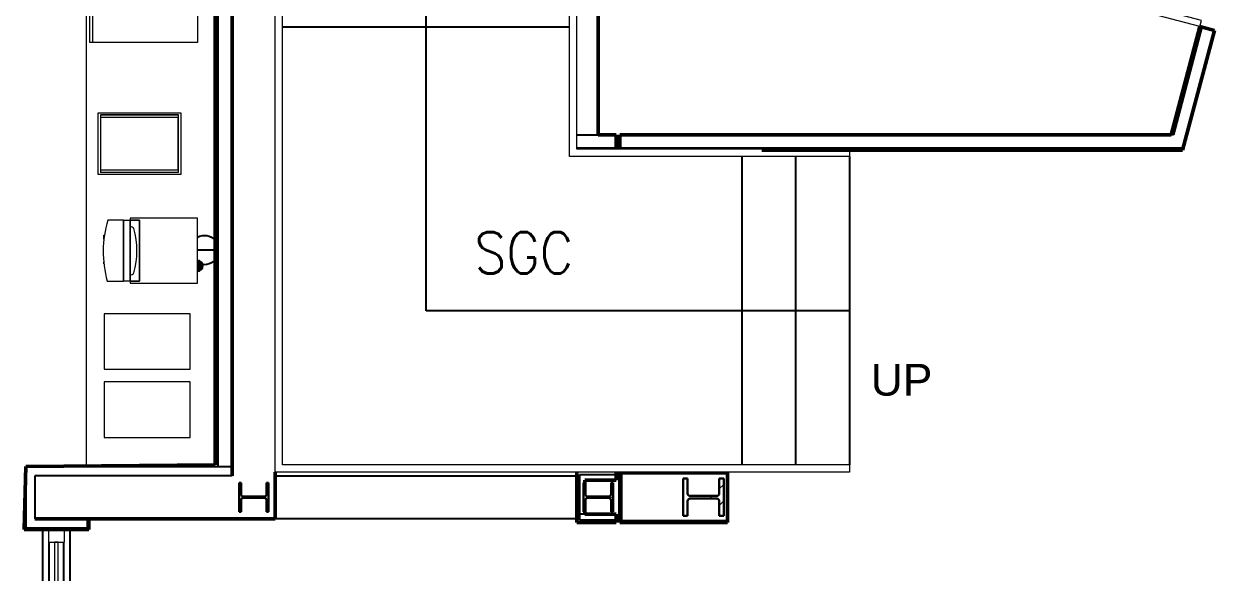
# Model space of a CAD drawing. Header units: inches. Extents: x -460 to 10305, y -938 to 5356.
# Drawn here: x 1579.3 to 1916.1, y 206.2 to 359.1 of the extents above; entities that cross this region are included whole.
import ezdxf
from ezdxf.enums import TextEntityAlignment as Align

# ---------------------------------------------------------------- set-up
doc = ezdxf.new("R2010")
doc.units = ezdxf.units.IN
doc.header["$MEASUREMENT"] = 0
doc.set_wipeout_variables(frame=1)
for name, color, linetype, lineweight in [('01-0263-G-DWG-BFP-ARCH$0$SP-CASE', 11, 'Continuous', 13), ('01-0263-G-DWG-BFP-ARCH$0$SP-COLUMNS', 40, 'Continuous', 13), ('01-0263-G-DWG-BFP-ARCH$0$SP-GUARDRAIL', 160, 'Continuous', 9), ('01-0263-G-DWG-BFP-ARCH$0$SP-WALL-HALF', 42, 'Continuous', 13)]:
    doc.layers.add(name, color=color, linetype=linetype, lineweight=lineweight)
for name, color, linetype in [('01-0263-G-DWG-BFP-ARCH$0$SP-DOOR', 5, 'Continuous'), ('01-0263-G-DWG-BFP-ARCH$0$SP-FIXT', 35, 'Continuous'), ('01-0263-G-DWG-BFP-ARCH$0$SP-RMNO', 7, 'Continuous'), ('01-0263-G-DWG-BFP-ARCH$0$SP-ROOM', 7, 'Continuous'), ('01-0263-G-DWG-BFP-ARCH$0$SP-STAIRS', 1, 'Continuous'), ('01-0263-G-DWG-BFP-ARCH$0$SP-TEXT', 72, 'Continuous'), ('01-0263-G-DWG-BFP-ARCH$0$SP-WALL', 7, 'Continuous'), ('01-0263-G-DWG-BFP-ARCH$0$SP-WINDOW', 6, 'Continuous')]:
    doc.layers.add(name, color=color, linetype=linetype)
doc.layers.get('01-0263-G-DWG-BFP-ARCH$0$SP-ROOM').off()
doc.styles.add('01-0263-G-DWG-BFP-ARCH$0$ROMANS', font='ROMANS.shx', dxfattribs={"width": 0.9})
doc.styles.add('01-0263-G-DWG-BFP-ARCH$0$STANDARD', font='TXT.shx', dxfattribs={"height": 12})

# ---------------------------------------------------------------- blocks, each defined once
blk = doc.blocks.new('01-0263-G-DWG-BFP-ARCH$0$W-Wide Flange-Column - W10X112-V11-GROUND FLOOR - PROPOSED')
at = {"layer": '01-0263-G-DWG-BFP-ARCH$0$SP-COLUMNS', "lineweight": 9}
h = blk.add_hatch(dxfattribs=at)
h.set_pattern_fill('FP_18', color=256, style=0, pattern_type=2)
h.set_pattern_definition([(315, (495.028, 1059.713), (9.50352, 9.50352), []), (315, (509.428, 1059.713), (9.50352, 9.50352), [])])
h.paths.add_polyline_path([(-5.21, 4.43), (-1.07, 4.43), (-0.58, 4.23), (-0.38, 3.74), (-0.38, -3.74), (-0.58, -4.23), (-1.07, -4.43), (-5.21, -4.43), (-5.21, -5.68), (5.21, -5.68), (5.21, -4.43), (1.07, -4.43), (0.58, -4.23), (0.38, -3.74), (0.38, 3.74), (0.58, 4.23), (1.07, 4.43), (5.21, 4.43), (5.21, 5.68), (-5.21, 5.68)], flags=0)
at = {"layer": '01-0263-G-DWG-BFP-ARCH$0$SP-COLUMNS', "lineweight": 30}
for p, q in [((5.21, 5.68), (-5.21, 5.68)), ((-5.21, 5.68), (-5.21, 4.43)), ((-5.21, 4.43), (-1.07, 4.43)), ((-0.38, 3.74), (-0.38, -3.74)), ((0.38, -3.74), (0.38, 3.74)), ((1.07, 4.43), (5.21, 4.43)), ((5.21, 4.43), (5.21, 5.68)), ((-1.07, -4.43), (-5.21, -4.43)), ((-5.21, -4.43), (-5.21, -5.68)), ((-5.21, -5.68), (5.21, -5.68)), ((5.21, -4.43), (1.07, -4.43)), ((5.21, -5.68), (5.21, -4.43))]:
    blk.add_line(p, q, dxfattribs=at)
for centre, start, end in [((-1.07, 3.74), 0, 90), ((1.07, 3.74), 90, 180), ((-1.07, -3.74), 270, 0), ((1.07, -3.74), 180, 270)]:
    blk.add_arc(centre, 0.688, start, end, dxfattribs=at)
blk = doc.blocks.new('01-0263-G-DWG-BFP-ARCH$0$W-Wide Flange-Column - W8X40-V69-GROUND FLOOR - PROPOSED')
at = {"layer": '01-0263-G-DWG-BFP-ARCH$0$SP-COLUMNS', "lineweight": 9}
h = blk.add_hatch(dxfattribs=at)
h.set_pattern_fill('FP_81', color=256, style=0, pattern_type=2)
h.set_pattern_definition([(315, (495.028, 1030.4), (9.50352, 9.50352), []), (315, (509.428, 1030.4), (9.50352, 9.50352), [])])
h.paths.add_polyline_path([(-4.04, -4.13), (4.03, -4.13), (4.03, -3.57), (0.87, -3.57), (0.38, -3.36), (0.18, -2.88), (0.18, 2.87), (0.38, 3.36), (0.87, 3.56), (4.03, 3.56), (4.03, 4.12), (-4.04, 4.12), (-4.04, 3.56), (-0.87, 3.56), (-0.38, 3.36), (-0.18, 2.87), (-0.18, -2.88), (-0.38, -3.36), (-0.87, -3.57), (-4.04, -3.57)], flags=0)
at = {"layer": '01-0263-G-DWG-BFP-ARCH$0$SP-COLUMNS', "lineweight": 30}
for p, q in [((4.03, 4.12), (-4.04, 4.12)), ((-4.04, 4.12), (-4.04, 3.56)), ((-4.04, 3.56), (-0.87, 3.56)), ((0.87, 3.56), (4.03, 3.56)), ((4.03, 3.56), (4.03, 4.12)), ((-0.18, 2.87), (-0.18, -2.88)), ((0.18, -2.88), (0.18, 2.87)), ((-0.87, -3.57), (-4.04, -3.57)), ((-4.04, -3.57), (-4.04, -4.13)), ((-4.04, -4.13), (4.03, -4.13)), ((4.03, -3.57), (0.87, -3.57)), ((4.03, -4.13), (4.03, -3.57))]:
    blk.add_line(p, q, dxfattribs=at)
for centre, start, end in [((-0.87, 2.87), 0, 90), ((0.87, 2.87), 90, 180), ((-0.87, -2.88), 270, 0), ((0.87, -2.88), 180, 270)]:
    blk.add_arc(centre, 0.69, start, end, dxfattribs=at)
blk = doc.blocks.new('01-0263-G-DWG-BFP-ARCH$0$W-1 DOOR - 3_0_ x 6_8_-309450-GROUND FLOOR - PROPOSED')
at = {"layer": '01-0263-G-DWG-BFP-ARCH$0$SP-DOOR', "lineweight": 20}
for p, q in [((16.25, -2.12), (16.25, -38.15)), ((18, -2.12), (16.25, -2.12)), ((18, -2.12), (18, -38.15)), ((18, -38.15), (16.25, -38.15))]:
    blk.add_line(p, q, dxfattribs=at)
at = {"layer": '01-0263-G-DWG-BFP-ARCH$0$SP-DOOR', "lineweight": 9}
blk.add_arc((18, -2.12), 36.07, 180, 267.2188, dxfattribs=at)
blk = doc.blocks.new('01-0263-G-DWG-BFP-ARCH$0$W-Wide Flange-Column - W8X40-V77-GROUND FLOOR - PROPOSED')
at = {"layer": '01-0263-G-DWG-BFP-ARCH$0$SP-COLUMNS', "lineweight": 9}
h = blk.add_hatch(dxfattribs=at)
h.set_pattern_fill('FP_93', color=256, style=0, pattern_type=2)
h.set_pattern_definition([(315, (495.028, 934.4), (9.50352, 9.50352), []), (315, (509.428, 934.4), (9.50352, 9.50352), [])])
h.paths.add_polyline_path([(-4.04, 3.56), (-0.87, 3.56), (-0.38, 3.36), (-0.18, 2.87), (-0.18, -2.88), (-0.38, -3.36), (-0.87, -3.57), (-4.04, -3.57), (-4.04, -4.13), (4.03, -4.13), (4.03, -3.57), (0.87, -3.57), (0.38, -3.36), (0.18, -2.88), (0.18, 2.87), (0.38, 3.36), (0.87, 3.56), (4.03, 3.56), (4.03, 4.12), (-4.04, 4.12)], flags=0)
at = {"layer": '01-0263-G-DWG-BFP-ARCH$0$SP-COLUMNS', "lineweight": 30}
for p, q in [((4.03, 4.12), (-4.04, 4.12)), ((-4.04, 4.12), (-4.04, 3.56)), ((-4.04, 3.56), (-0.87, 3.56)), ((0.87, 3.56), (4.03, 3.56)), ((4.03, 3.56), (4.03, 4.12)), ((-0.18, 2.87), (-0.18, -2.88)), ((0.18, -2.88), (0.18, 2.87)), ((-0.87, -3.57), (-4.04, -3.57)), ((-4.04, -3.57), (-4.04, -4.13)), ((-4.04, -4.13), (4.03, -4.13)), ((4.03, -3.57), (0.87, -3.57)), ((4.03, -4.13), (4.03, -3.57))]:
    blk.add_line(p, q, dxfattribs=at)
for centre, start, end in [((-0.87, 2.87), 0, 90), ((0.87, 2.87), 90, 180), ((-0.87, -2.88), 270, 0), ((0.87, -2.88), 180, 270)]:
    blk.add_arc(centre, 0.69, start, end, dxfattribs=at)
blk = doc.blocks.new('01-0263-G-DWG-BFP-ARCH$0$System Panel - FLOAT GLASS -  CLEAR-4512883-GROUND FLOOR - PROPOSED')
at = {"layer": '01-0263-G-DWG-BFP-ARCH$0$SP-WINDOW', "lineweight": 13}
for p, q in [((23.43, 0.5), (-23.43, 0.5)), ((-23.43, 0.5), (-23.43, -0.5)), ((23.43, -0.5), (23.43, 0.5)), ((-23.43, -0.5), (23.43, -0.5))]:
    blk.add_line(p, q, dxfattribs=at)
blk = doc.blocks.new('01-0263-G-DWG-BFP-ARCH$0$FMGRM1')
at = {"style": '01-0263-G-DWG-BFP-ARCH$0$ROMANS', "width": 0.9}
for tag, p in [('RMAREA', (0, -0.2836)), ('DATA1', (0, -0.443)), ('DATA2', (0, -0.6024)), ('DATA3', (0, -0.7618)), ('DATA4', (0, -0.9213)), ('DATA5', (0, -1.0807))]:
    blk.add_attdef(tag, text='', height=0.1172, dxfattribs=at).set_placement(p, align=Align.CENTER)
at = {"linetype": 'Continuous'}
blk.add_wipeout([(-0.375, -0.125), (0.375, -0.125), (0.375, 0.125), (-0.375, 0.125)], dxfattribs=at)
at = {"layer": '01-0263-G-DWG-BFP-ARCH$0$SP-RMNO', "style": '01-0263-G-DWG-BFP-ARCH$0$ROMANS', "width": 0.9}
blk.add_attdef('RMNUMB', text='', height=0.16, dxfattribs=at).set_placement((0, 0), align=Align.MIDDLE)
blk = doc.blocks.new('01-0263-G-DWG-BFP-ARCH', base_point=(1295.16, 1352.86))
at = {"layer": '01-0263-G-DWG-BFP-ARCH$0$SP-CASE'}
for p, q in [((2891.45, 1996.62), (2891.45, 1585.62)), ((2892.45, 1703.63), (2892.45, 1748.01)), ((2893.32, 1703.63), (2893.32, 1748.01)), ((2922.45, 1714.82), (2922.45, 1703.63)), ((2893.32, 1703.63), (2892.45, 1703.63)), ((2922.45, 1703.63), (2893.32, 1703.63)), ((2894.8, 1684.05), (2917.8, 1684.05)), ((2894.8, 1666.8), (2894.8, 1684.05)), ((2917.18, 1683.42), (2895.43, 1683.42)), ((2895.43, 1683.42), (2895.43, 1667.42)), ((2917.18, 1683.34), (2895.43, 1683.34)), ((2895.55, 1682.84), (2917.05, 1682.84)), ((2895.55, 1668), (2895.55, 1682.84)), ((2917.05, 1668), (2917.05, 1682.84)), ((2917.18, 1667.42), (2917.18, 1683.42)), ((2917.8, 1684.05), (2917.8, 1666.8)), ((2895.43, 1667.5), (2917.18, 1667.5)), ((2917.05, 1668), (2895.55, 1668)), ((2917.8, 1666.8), (2894.8, 1666.8)), ((2917.18, 1667.42), (2895.43, 1667.42)), ((2901.81, 1654.08), (2897.46, 1654.08)), ((2901.81, 1654.08), (2903.7, 1654.08)), ((2901.81, 1654.08), (2901.81, 1637.09)), ((2901.81, 1637.11), (2901.81, 1654.08)), ((2922.45, 1654.62), (2903.7, 1654.62)), ((2903.7, 1654.62), (2903.7, 1654.08)), ((2903.7, 1654.08), (2906.26, 1654.08)), ((2906.26, 1654.08), (2903.7, 1654.08)), ((2903.7, 1654.08), (2903.7, 1652.31)), ((2903.7, 1637.09), (2903.7, 1654.08)), ((2906.26, 1654.08), (2906.26, 1637.09)), ((2906.26, 1637.09), (2906.26, 1654.08)), ((2922.45, 1636.56), (2922.45, 1654.62)), ((2903.7, 1652.31), (2903.7, 1638.84)), ((2896.36, 1648.75), (2896.36, 1649.87)), ((2896.36, 1649.87), (2896.56, 1649.87)), ((2896.42, 1648.75), (2896.36, 1648.75)), ((2896.36, 1641.89), (2896.36, 1642.51)), ((2896.43, 1641.89), (2896.36, 1641.89)), ((2903.7, 1638.84), (2903.7, 1637.09)), ((2897.33, 1637.11), (2901.81, 1637.11)), ((2903.7, 1637.09), (2901.81, 1637.09)), ((2906.26, 1637.09), (2903.7, 1637.09)), ((2903.7, 1637.09), (2903.7, 1636.56)), ((2903.7, 1637.09), (2906.26, 1637.09)), ((2903.7, 1636.56), (2922.45, 1636.56)), ((2896.45, 1628.02), (2896.45, 1612.52)), ((2920.45, 1628.02), (2896.45, 1628.02)), ((2920.45, 1612.52), (2920.45, 1628.02)), ((2896.45, 1612.52), (2920.45, 1612.52)), ((2896.45, 1609.02), (2896.45, 1593.52)), ((2920.45, 1609.02), (2896.45, 1609.02)), ((2920.45, 1593.52), (2920.45, 1609.02)), ((2896.45, 1593.52), (2920.45, 1593.52))]:
    blk.add_line(p, q, dxfattribs=at)
for centre, radius, start, end in [((2926.6, 1645.36), 30.42, 163.3512, 195.7452), ((2903.7, 1651.1), 1.21, 34, 90), ((2903.7, 1651.1), 1.21, 34, 90), ((2883.47, 1645.57), 22.11, 343.7079, 16.2921), ((2883.47, 1645.57), 22.11, 343.7079, 16.2921), ((2903.7, 1640.04), 1.21, 270, 326), ((2903.7, 1640.04), 1.21, 270, 326)]:
    blk.add_arc(centre, radius, start, end, dxfattribs=at)
at = {"layer": '01-0263-G-DWG-BFP-ARCH$0$SP-FIXT'}
blk.add_line((2927.45, 1645.75), (2922.45, 1645.75), dxfattribs=at)
for centre, radius, start, end in [((2924.45, 1645.75), 4, 40.5479, 120.6364), ((2924.45, 1645.75), 4, 239.3636, 319.4521), ((2922.45, 1641.37), 1.5, 270, 90), ((2922.45, 1641.37), 1.38, 270, 90), ((2922.45, 1641.37), 1.25, 270, 90), ((2922.45, 1641.37), 1.13, 270, 90), ((2922.45, 1641.37), 1, 270, 90), ((2922.45, 1641.37), 0.875, 270, 90), ((2922.45, 1641.37), 0.75, 270, 90), ((2922.45, 1641.37), 0.625, 270, 90), ((2922.45, 1641.37), 0.5, 270, 90), ((2922.45, 1641.37), 0.375, 270, 90), ((2922.45, 1641.37), 0.25, 270, 90), ((2922.45, 1641.37), 0.125, 270, 90)]:
    blk.add_arc(centre, radius, start, end, dxfattribs=at)
at = {"layer": '01-0263-G-DWG-BFP-ARCH$0$SP-GUARDRAIL'}
for p, q in [((3026.16, 1696.86), (3026.16, 1762.15)), ((3028.16, 1696.86), (3028.16, 1762.86)), ((2944.16, 1696.86), (2944.16, 1732.86)), ((2946.16, 1696.86), (2946.16, 1733.58)), ((2944.16, 1583.86), (2944.16, 1696.86)), ((2946.16, 1585.86), (2946.16, 1696.86)), ((3026.16, 1671.86), (3026.16, 1696.86)), ((3028.16, 1673.86), (3028.16, 1696.86)), ((3074.16, 1671.86), (3026.16, 1671.86)), ((3074.16, 1673.86), (3028.16, 1673.86)), ((3080.29, 1673.86), (3074.16, 1673.86)), ((3104.16, 1671.86), (3074.16, 1671.86)), ((3104.16, 1673.61), (3104.16, 1671.86)), ((3074.16, 1583.86), (2944.16, 1583.86)), ((3074.16, 1585.86), (2946.16, 1585.86)), ((3104.16, 1585.86), (3074.16, 1585.86)), ((3104.16, 1583.86), (3074.16, 1583.86)), ((3104.16, 1585.86), (3104.16, 1583.86))]:
    blk.add_line(p, q, dxfattribs=at)
at = {"layer": '01-0263-G-DWG-BFP-ARCH$0$SP-STAIRS'}
for p, q in [((3026.16, 1707.86), (2946.16, 1707.86)), ((3074.16, 1671.86), (3074.16, 1585.86)), ((3089.16, 1671.86), (3089.16, 1585.86)), ((3104.16, 1671.86), (3104.16, 1585.86))]:
    blk.add_line(p, q, dxfattribs=at)
at = {"layer": '01-0263-G-DWG-BFP-ARCH$0$SP-TEXT'}
for p, q in [((2986.16, 1707.86), (2986.16, 1740.86)), ((2986.16, 1628.86), (2986.16, 1707.86)), ((3074.16, 1628.86), (2986.16, 1628.86)), ((3104.16, 1628.86), (3074.16, 1628.86))]:
    blk.add_line(p, q, dxfattribs=at)
at = {"layer": '01-0263-G-DWG-BFP-ARCH$0$SP-WALL', "lineweight": 50}
for p, q in [((2927.41, 1585.86), (2927.41, 1996.86)), ((2932.16, 1993.86), (2932.16, 1582.86)), ((3034.16, 1677.86), (3034.16, 1819.86)), ((3201.83, 1708.07), (3193.86, 1677.86)), ((3205.94, 1706.98), (3201.83, 1708.07)), ((3197.01, 1673.61), (3205.94, 1706.98)), ((3039.16, 1677.86), (3034.16, 1677.86)), ((3039.16, 1673.86), (3039.16, 1677.86)), ((3193.86, 1677.86), (3040.16, 1677.86)), ((3040.16, 1677.86), (3040.16, 1673.86)), ((3079.72, 1673.61), (3197.01, 1673.61)), ((2874.61, 1585.39), (2874.16, 1567.86)), ((2927.41, 1585.86), (2874.61, 1585.39)), ((2944.16, 1570.86), (2944.16, 1583.86)), ((3028.16, 1583.86), (3028.16, 1569.86)), ((3039.16, 1581.61), (3039.16, 1583.86)), ((3040.16, 1583.86), (3040.16, 1569.86)), ((3070.16, 1569.86), (3070.16, 1583.86)), ((3030.41, 1580.9), (3030.41, 1581.61)), ((3030.41, 1581.61), (3039.16, 1581.61)), ((2944.16, 1570.86), (2877.16, 1570.86)), ((2892.16, 1567.86), (2892.16, 1570.86)), ((3028.16, 1569.86), (3039.16, 1569.86)), ((3030.41, 1572.11), (3030.41, 1572.83)), ((3039.16, 1572.11), (3030.41, 1572.11)), ((3039.16, 1569.86), (3039.16, 1572.11)), ((3040.16, 1569.86), (3070.16, 1569.86)), ((2874.16, 1567.86), (2892.16, 1567.86))]:
    blk.add_line(p, q, dxfattribs=at)
at = {"layer": '01-0263-G-DWG-BFP-ARCH$0$SP-WALL'}
for p, q in [((2928.16, 1996.11), (2928.16, 1585.49)), ((3202.43, 1707.91), (3194.51, 1677.86)), ((3028.16, 1677.86), (3034.16, 1677.86)), ((3194.51, 1677.86), (3193.86, 1677.86)), ((3028.16, 1674.24), (3039.16, 1674.24)), ((3040.16, 1674.24), (3197.18, 1674.24)), ((2932.16, 1585.36), (2874.66, 1585.36)), ((2874.66, 1585.36), (2874.66, 1568.24)), ((3040.66, 1583.36), (3040.66, 1570.36)), ((3070.16, 1583.36), (3040.66, 1583.36)), ((2932.16, 1582.86), (2877.16, 1582.86)), ((2877.16, 1582.86), (2877.16, 1570.86)), ((2944.16, 1582.86), (3028.16, 1582.86)), ((3028.91, 1583.11), (3028.91, 1570.61)), ((3039.16, 1583.11), (3028.91, 1583.11)), ((2891.78, 1568.24), (2891.78, 1570.86)), ((3028.16, 1570.86), (2944.16, 1570.86)), ((3030.41, 1572.11), (3028.91, 1572.11)), ((3028.91, 1570.61), (3039.16, 1570.61)), ((3040.66, 1570.36), (3070.16, 1570.36)), ((2891.78, 1568.24), (2874.66, 1568.24)), ((2877.16, 1567.86), (2877.16, 1568.24)), ((2879.41, 1465.14), (2879.41, 1567.86)), ((2886.91, 1567.86), (2886.91, 1465.14))]:
    blk.add_line(p, q, dxfattribs=at)
at = {"layer": '01-0263-G-DWG-BFP-ARCH$0$SP-WALL-HALF'}
for p, q in [((2892.28, 1570.86), (2892.28, 1567.86)), ((2892.28, 1567.86), (2892.16, 1567.86))]:
    blk.add_line(p, q, dxfattribs=at)
at = {"layer": '01-0263-G-DWG-BFP-ARCH$0$SP-WINDOW', "lineweight": 20, "extrusion": (0, 0, -1)}
for p, q in [((2885.41, 1567.86), (2880.91, 1567.86)), ((2880.91, 1567.86), (2880.91, 1564.36)), ((2885.41, 1564.36), (2885.41, 1567.86)), ((2880.91, 1564.36), (2885.41, 1564.36))]:
    blk.add_line(p, q, dxfattribs=at)
at = {"layer": '01-0263-G-DWG-BFP-ARCH$0$SP-WINDOW'}
for p, q in [((2881.16, 1517.5), (2881.16, 1564.36)), ((2885.16, 1564.36), (2885.16, 1517.5))]:
    blk.add_line(p, q, dxfattribs=at)
at = {"layer": '01-0263-G-DWG-BFP-ARCH$0$SP-COLUMNS', "rotation": 89.99999999999984}
for name, p in [('01-0263-G-DWG-BFP-ARCH$0$W-Wide Flange-Column - W8X40-V77-GROUND FLOOR - PROPOSED', (2938.16, 1576.86)), ('01-0263-G-DWG-BFP-ARCH$0$W-Wide Flange-Column - W8X40-V69-GROUND FLOOR - PROPOSED', (3034.16, 1576.86)), ('01-0263-G-DWG-BFP-ARCH$0$W-Wide Flange-Column - W10X112-V11-GROUND FLOOR - PROPOSED', (3063.47, 1576.86))]:
    blk.add_blockref(name, p, dxfattribs=at)
at = {"layer": '01-0263-G-DWG-BFP-ARCH$0$SP-DOOR', "rotation": 255.2312799984145}
blk.add_blockref('01-0263-G-DWG-BFP-ARCH$0$W-1 DOOR - 3_0_ x 6_8_-309450-GROUND FLOOR - PROPOSED', (3208.47, 1724.93), dxfattribs=at)
at = {"layer": '01-0263-G-DWG-BFP-ARCH$0$SP-WINDOW', "rotation": 89.99999999999991}
blk.add_blockref('01-0263-G-DWG-BFP-ARCH$0$System Panel - FLOAT GLASS -  CLEAR-4512883-GROUND FLOOR - PROPOSED', (2883.16, 1540.93), dxfattribs=at)
at = {"layer": '01-0263-G-DWG-BFP-ARCH$0$SP-TEXT', "insert": (3110.11, 1614.03), "char_height": 8.8518, "width": 20.4369, "attachment_point": 1, "line_spacing_factor": 0.938532, "style": '01-0263-G-DWG-BFP-ARCH$0$STANDARD', "bg_fill": 3, "box_fill_scale": 1.25, "bg_fill_color": 0, "bg_fill_transparency": 0}
blk.add_mtext('\\fArial|b0|i0|c0|p34|;UP', dxfattribs=at)
at = {"layer": '01-0263-G-DWG-BFP-ARCH$0$SP-ROOM'}
ref = blk.add_blockref('01-0263-G-DWG-BFP-ARCH$0$FMGRM1', (3013.42, 1645.03), dxfattribs=dict(at, xscale=72, yscale=72, zscale=72))
ref.add_attrib('RMNUMB', 'SGC', dxfattribs={"layer": '01-0263-G-DWG-BFP-ARCH$0$SP-RMNO', "height": 11.52, "style": '01-0263-G-DWG-BFP-ARCH$0$ROMANS', "width": 0.9}).set_placement((3013.42, 1645.03), align=Align.MIDDLE)

msp = doc.modelspace()

# ---------------------------------------------------------------- block references
msp.add_blockref('01-0263-G-DWG-BFP-ARCH', (0.26, 3.26))

doc.saveas('drawing.dxf')
